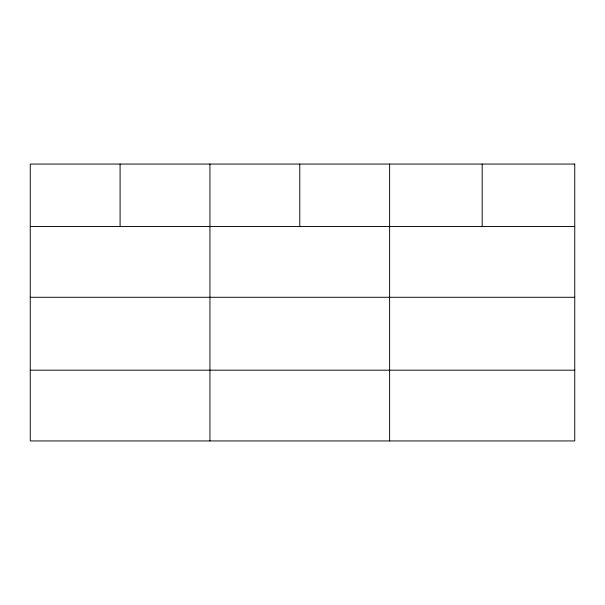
<?xml version="1.0" encoding="UTF-8"?>
<svg xmlns="http://www.w3.org/2000/svg" width="605" height="605" viewBox="0 0 605 605"><rect width="100%" height="100%" fill="white"/><g stroke="black" fill="none" stroke-linecap="round" stroke-linejoin="round"><path stroke-width="0.91" d="M30.25 226.527L574.75 226.527M30.25 297.282L574.75 297.282M30.25 370.184L574.75 370.184M482.185 164.061L482.185 226.527M389.62 164.061L389.62 440.939M299.777 164.061L299.777 226.527M209.935 164.061L209.935 440.939M120.093 164.061L120.093 226.527M574.75 164.061L30.25 164.061L30.25 440.939L574.75 440.939L574.75 164.061"/></g></svg>
